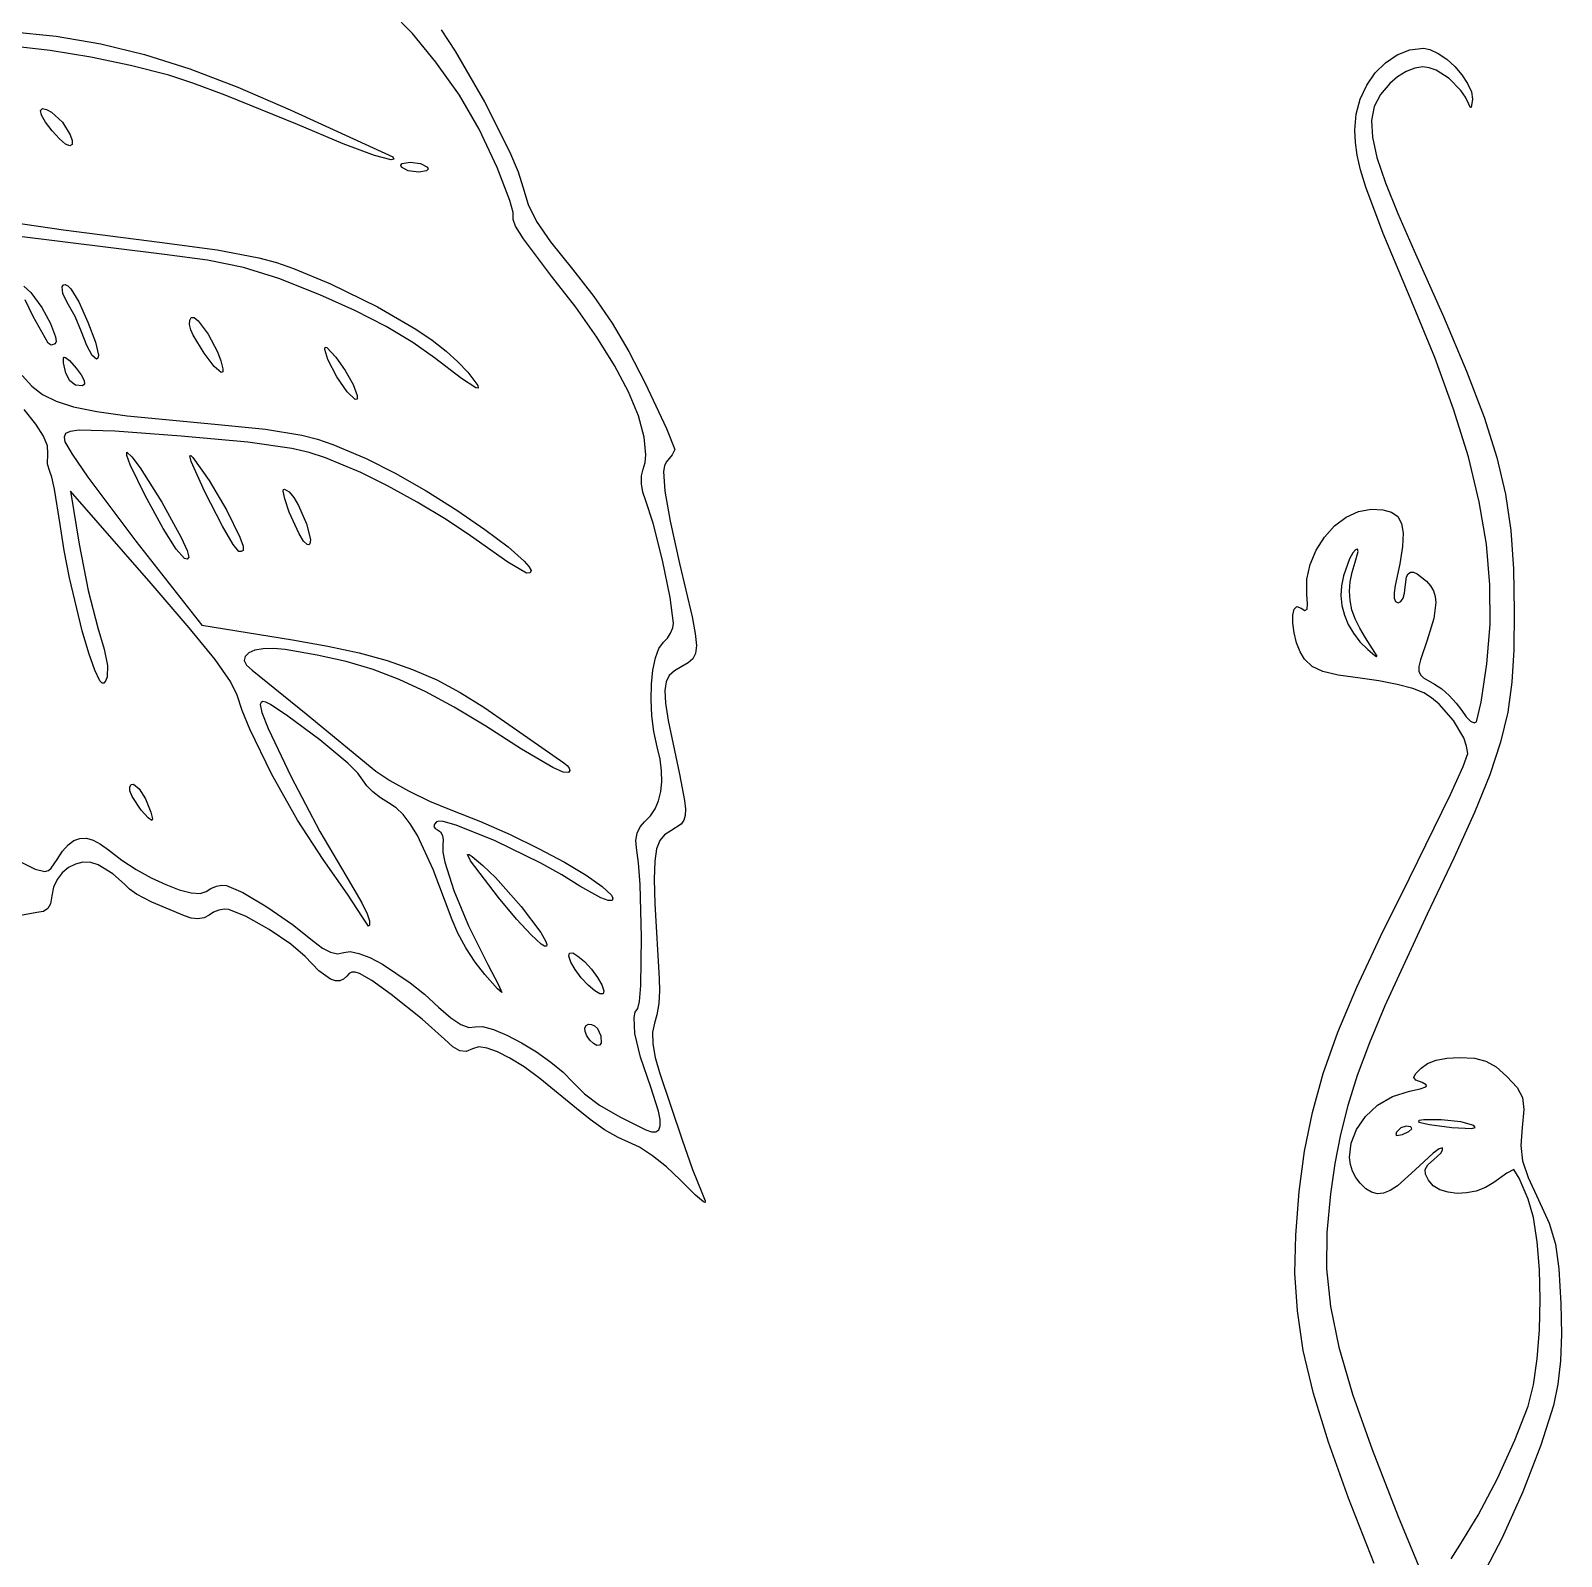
# Model space of a CAD drawing. Extents: x 9 to 1857, y 16 to 982.
# Drawn here: x 1615.3 to 1827.6, y 270.4 to 482.1 of the extents above; entities that cross this region are included whole.
import ezdxf

# ---------------------------------------------------------------- set-up
doc = ezdxf.new("R2010")
doc.units = 0

msp = doc.modelspace()

# ---------------------------------------------------------------- linework, layer by layer
at = {"layer": 'Layer 1'}
for p, q in [((1668.217162, 481.679663), (1665.203523, 484.748292)), ((1672.202656, 482.201385), (1674.146725, 479.215284)), ((1617.976847, 479.300452), (1612.272912, 479.94538)), ((1612.358664, 481.949578), (1618.812602, 481.295357)), ((1618.812602, 481.295357), (1624.973312, 480.243549)), ((1624.973312, 480.243549), (1631.070446, 478.746399)), ((1671.47532, 477.716827), (1668.217162, 481.679663)), ((1623.616008, 478.402642), (1617.976847, 479.300452)), ((1629.121118, 477.258211), (1623.616008, 478.402642)), ((1631.070446, 478.746399), (1637.333655, 476.756155)), ((1674.7549, 473.1099), (1671.47532, 477.716827)), ((1674.146725, 479.215284), (1678.21325, 472.182104)), ((1803.184995, 477.621117), (1804.799406, 478.700914)), ((1804.799406, 478.700914), (1806.561465, 479.389589)), ((1806.561465, 479.389589), (1808.4258, 479.63286)), ((1808.4258, 479.63286), (1809.338927, 479.436699)), ((1809.338927, 479.436699), (1810.466713, 478.895224)), ((1810.466713, 478.895224), (1811.665842, 478.092447)), ((1811.665842, 478.092447), (1812.793, 477.11238)), ((1634.4229, 475.87342), (1629.121118, 477.258211)), ((1637.773011, 474.771053), (1634.4229, 475.87342)), ((1637.333655, 476.756155), (1643.992589, 474.225063)), ((1800.580593, 474.505284), (1801.7636, 476.20448)), ((1801.7636, 476.20448), (1803.184995, 477.621117)), ((1804.859039, 475.675373), (1803.7702, 474.75643)), ((1806.059262, 476.396919), (1804.859039, 475.675373)), ((1807.26483, 476.869305), (1806.059262, 476.396919)), ((1808.3697, 477.04077), (1807.26483, 476.869305)), ((1809.253588, 476.927737), (1808.3697, 477.04077)), ((1810.181002, 476.605357), (1809.253588, 476.927737)), ((1812.027337, 475.446061), (1810.181002, 476.605357)), ((1812.79, 477.113), (1813.784142, 475.96224)), ((1812.793, 477.11238), (1812.79, 477.113)), ((1813.784142, 475.96224), (1814.572662, 474.737461)), ((1642.255837, 473.116145), (1637.773011, 474.771053)), ((1643.992589, 474.225063), (1651.2769, 471.10537)), ((1799.681344, 472.577811), (1800.580593, 474.505284)), ((1803.7702, 474.75643), (1802.469276, 473.210943)), ((1813.63058, 473.789893), (1812.027337, 475.446061)), ((1814.254126, 472.846421), (1813.63058, 473.789893)), ((1814.572662, 474.737461), (1815.085802, 473.566985)), ((1815.085802, 473.566985), (1815.2538, 472.57913)), ((1652.2763, 469.04493), (1642.255837, 473.116145)), ((1677.473717, 468.409564), (1674.7549, 473.1099)), ((1678.21325, 472.182104), (1681.678875, 465.285467)), ((1799.111223, 470.476342), (1799.681344, 472.577811)), ((1801.622561, 471.53896), (1801.248999, 469.610024)), ((1802.469276, 473.210943), (1801.622561, 471.53896)), ((1814.7126, 471.86386), (1814.254126, 472.846421)), ((1814.919295, 471.446414), (1814.7126, 471.86386)), ((1815.081262, 471.430301), (1814.919295, 471.446414)), ((1815.2538, 472.57913), (1815.081262, 471.430301)), ((1616.634873, 470.984993), (1616.9039, 471.2544)), ((1616.785388, 470.347686), (1616.634873, 470.984993)), ((1617.332033, 469.395899), (1616.785388, 470.347686)), ((1616.9039, 471.2544), (1617.454125, 471.150928)), ((1616.9039, 471.2544), (1616.9039, 471.2544)), ((1618.2514, 468.18305), (1617.332033, 469.395899)), ((1617.454125, 471.150928), (1618.15915, 470.758981)), ((1618.15915, 470.758981), (1619.6706, 469.35847)), ((1619.6706, 469.35847), (1620.765, 467.612661)), ((1651.2769, 471.10537), (1665.504, 464.57332)), ((1798.9156, 468.25516), (1799.111223, 470.476342)), ((1801.248999, 469.610024), (1801.367538, 467.293678)), ((1619.271703, 467.053877), (1618.2514, 468.18305)), ((1620.765, 467.612661), (1621.018744, 466.84696)), ((1658.615794, 466.382985), (1652.2763, 469.04493)), ((1679.989687, 463.109004), (1677.473717, 468.409564)), ((1798.992749, 466.570688), (1798.9156, 468.25516)), ((1801.367538, 467.293678), (1801.997121, 464.459462)), ((1620.104975, 466.339515), (1619.271703, 467.053877)), ((1620.703084, 466.072932), (1620.104975, 466.339515)), ((1621.0179, 466.2871), (1620.703084, 466.072932)), ((1621.018744, 466.84696), (1621.0179, 466.2871)), ((1662.95335, 464.743711), (1658.615794, 466.382985)), ((1681.678875, 465.285467), (1682.871819, 462.470045)), ((1799.243427, 464.780199), (1798.992749, 466.570688)), ((1665.259306, 464.137144), (1662.95335, 464.743711)), ((1665.641165, 464.224262), (1665.259306, 464.137144)), ((1665.504, 464.57332), (1665.641165, 464.224262)), ((1666.605428, 463.414835), (1666.80135, 463.63982)), ((1666.6958, 463.13711), (1666.605428, 463.414835)), ((1667.6385, 462.635406), (1666.6958, 463.13711)), ((1666.80135, 463.63982), (1667.9041, 463.8449)), ((1667.9041, 463.8449), (1669.345263, 463.635165)), ((1667.9041, 463.8449), (1667.9041, 463.8449)), ((1669.345263, 463.635165), (1670.2879, 463.13347)), ((1670.378284, 462.855736), (1670.182375, 462.630751)), ((1670.2879, 463.13347), (1670.378284, 462.855736)), ((1681.745664, 458.500542), (1679.989687, 463.109004)), ((1799.711437, 462.75215), (1799.243427, 464.780199)), ((1801.997121, 464.459462), (1803.156695, 460.976921)), ((1669.0795, 462.42567), (1667.6385, 462.635406)), ((1670.182375, 462.630751), (1669.0795, 462.42567)), ((1682.871819, 462.470045), (1683.5371, 460.38679)), ((1800.440587, 460.354997), (1799.711437, 462.75215)), ((1803.156695, 460.976921), (1804.865206, 456.715596)), ((1683.5371, 460.38679), (1684.243995, 457.943837)), ((1802.85753, 453.927202), (1800.440587, 460.354997)), ((1682.164546, 456.859698), (1681.745664, 458.500542)), ((1682.1845, 455.8765), (1682.164546, 456.859698)), ((1684.243995, 457.943837), (1685.410913, 455.579693)), ((1804.865206, 456.715596), (1807.1416, 451.54503)), ((1608.7631, 456.05889), (1619.816712, 454.436026)), ((1619.816712, 454.436026), (1633.1135, 452.72929)), ((1682.506939, 454.963998), (1682.1845, 455.8765)), ((1683.621012, 453.179008), (1682.506939, 454.963998)), ((1685.410913, 455.579693), (1687.356348, 452.764322)), ((1633.8371, 451.02586), (1612.5971, 453.63266)), ((1633.1135, 452.72929), (1641.14477, 451.671208)), ((1687.5233, 448.02243), (1683.621012, 453.179008)), ((1687.356348, 452.764322), (1690.3988, 448.96769)), ((1806.8447, 444.44446), (1802.85753, 453.927202)), ((1639.790728, 450.252681), (1633.8371, 451.02586)), ((1644.77545, 449.213701), (1639.790728, 450.252681)), ((1641.14477, 451.671208), (1646.925862, 450.562736)), ((1646.925862, 450.562736), (1649.370927, 449.892617)), ((1807.1416, 451.54503), (1811.216831, 442.407684)), ((1649.673472, 447.679206), (1644.77545, 449.213701)), ((1649.370927, 449.892617), (1651.731448, 449.093516)), ((1651.731448, 449.093516), (1656.8362, 446.95319)), ((1690.897122, 443.699491), (1687.5233, 448.02243)), ((1690.3988, 448.96769), (1693.381556, 445.174315)), ((1614.320397, 446.633798), (1615.2957, 445.74795)), ((1619.6469, 446.551165), (1619.798711, 446.80323)), ((1619.707491, 445.618001), (1619.6469, 446.551165)), ((1619.798711, 446.80323), (1620.057984, 446.862767)), ((1620.057984, 446.862767), (1620.414266, 446.692639)), ((1620.414266, 446.692639), (1620.8571, 446.25571)), ((1620.8571, 446.25571), (1621.924294, 444.432849)), ((1655.367, 445.41948), (1649.673472, 447.679206)), ((1656.8362, 446.95319), (1663.349817, 443.768388)), ((1615.6288, 442.39807), (1614.511266, 444.714327)), ((1615.2957, 445.74795), (1616.791995, 443.646407)), ((1620.3234, 444.36037), (1619.707491, 445.618001)), ((1621.4153, 442.436254), (1620.3234, 444.36037)), ((1621.924294, 444.432849), (1623.191625, 441.630715)), ((1660.228489, 443.233682), (1655.367, 445.41948)), ((1663.349817, 443.768388), (1668.698487, 440.659845)), ((1693.381556, 445.174315), (1695.93175, 441.473605)), ((1810.020839, 436.710982), (1806.8447, 444.44446)), ((1615.6288, 442.39803), (1615.6288, 442.39807)), ((1617.6808, 438.70069), (1615.6288, 442.39803)), ((1616.791995, 443.646407), (1618.002288, 441.437795)), ((1622.2957, 440.31107), (1621.4153, 442.436254)), ((1623.191625, 441.630715), (1624.245319, 438.845433)), ((1637.306238, 441.301151), (1637.323245, 441.893569)), ((1637.323245, 441.893569), (1637.5302, 442.27737)), ((1637.5302, 442.27737), (1637.934873, 442.275436)), ((1637.934873, 442.275436), (1638.499867, 441.828595)), ((1638.499867, 441.828595), (1639.873812, 439.9828)), ((1664.549687, 441.02076), (1660.228489, 443.233682)), ((1693.813016, 439.543088), (1690.897122, 443.699491)), ((1811.216831, 442.407684), (1814.419302, 434.828471)), ((1618.002288, 441.437795), (1618.700611, 439.601071)), ((1618.700611, 439.601071), (1618.78717, 438.97184)), ((1623.051431, 438.37256), (1622.2957, 440.31107)), ((1622.2957, 440.31107), (1622.2957, 440.31107)), ((1637.470111, 440.58095), (1637.306238, 441.301151)), ((1637.8058, 439.8138), (1637.470111, 440.58095)), ((1639.323156, 437.330104), (1637.8058, 439.8138)), ((1637.8058, 439.8138), (1637.8058, 439.8138)), ((1639.873812, 439.9828), (1641.178027, 437.505213)), ((1668.254367, 438.822598), (1664.549687, 441.02076)), ((1668.698487, 440.659845), (1670.935578, 439.134417)), ((1696.24462, 435.608893), (1693.813016, 439.543088)), ((1695.93175, 441.473605), (1698.240669, 437.566037)), ((1618.116938, 438.428181), (1617.6808, 438.70069)), ((1618.661, 438.61519), (1618.116938, 438.428181)), ((1618.78717, 438.97184), (1618.661, 438.61519)), ((1623.814925, 437.029316), (1623.051431, 438.37256)), ((1624.245319, 438.845433), (1624.6716, 437.07313)), ((1641.178027, 437.505213), (1641.655856, 436.26863)), ((1656.075375, 437.863086), (1656.115009, 438.158107)), ((1656.4963, 436.4508), (1656.075375, 437.863086)), ((1656.115009, 438.158107), (1656.3287, 438.10661)), ((1656.3287, 438.10661), (1657.575594, 436.783235)), ((1671.2663, 436.68108), (1668.254367, 438.822598)), ((1670.935578, 439.134417), (1672.880964, 437.628349)), ((1672.880964, 437.628349), (1674.53449, 436.141741)), ((1698.240669, 437.566037), (1700.4996, 433.15209)), ((1619.8032, 435.97207), (1619.808694, 436.632657)), ((1620.132791, 434.553351), (1619.8032, 435.97207)), ((1619.8032, 435.97207), (1619.8032, 435.97207)), ((1619.808694, 436.632657), (1619.906194, 436.759325)), ((1619.906194, 436.759325), (1620.074325, 436.747265)), ((1620.074325, 436.747265), (1620.644869, 436.29803)), ((1620.644869, 436.29803), (1621.5651, 435.26709)), ((1621.5651, 435.26709), (1622.279459, 434.307795)), ((1624.412781, 436.517465), (1623.814925, 437.029316)), ((1624.595408, 436.6471), (1624.412781, 436.517465)), ((1624.6716, 437.07313), (1624.595408, 436.6471)), ((1640.715975, 435.503541), (1639.323156, 437.330104)), ((1641.686881, 434.668923), (1640.715975, 435.503541)), ((1641.655856, 436.26863), (1641.9385, 435.16106)), ((1656.4961, 436.45076), (1656.4963, 436.4508)), ((1657.722322, 434.028942), (1656.4961, 436.45076)), ((1657.575594, 436.783235), (1658.902325, 434.9087)), ((1675.001091, 433.807733), (1671.2663, 436.68108)), ((1674.53449, 436.141741), (1675.896, 434.67469)), ((1698.165575, 431.952578), (1696.24462, 435.608893)), ((1812.623163, 429.57389), (1810.020839, 436.710982)), ((1614.0976, 434.21607), (1615.426641, 432.772072)), ((1620.71425, 433.511029), (1620.132791, 434.553351)), ((1621.501359, 432.900914), (1620.71425, 433.511029)), ((1622.279459, 434.307795), (1622.6773, 433.537866)), ((1622.6773, 433.537866), (1622.739741, 433.010482)), ((1641.921188, 434.728222), (1641.686881, 434.668923)), ((1641.9385, 435.16106), (1641.921188, 434.728222)), ((1659.139325, 431.980452), (1657.722322, 434.028942)), ((1658.902325, 434.9087), (1660.000869, 432.96761)), ((1676.98645, 432.529059), (1675.001091, 433.807733)), ((1675.896, 434.67469), (1677.269159, 432.824798)), ((1700.4996, 433.15209), (1703.433075, 426.883026)), ((1814.419302, 434.828471), (1816.851094, 428.438912)), ((1615.426641, 432.772072), (1616.918419, 431.604284)), ((1616.918419, 431.604284), (1618.778662, 430.660991)), ((1622.4479, 432.77882), (1621.501359, 432.900914)), ((1622.739741, 433.010482), (1622.4479, 432.77882)), ((1660.251491, 430.915569), (1659.139325, 431.980452)), ((1660.000869, 432.96761), (1660.5632, 431.44457)), ((1660.5632, 431.44457), (1660.538379, 430.942691)), ((1677.337712, 432.481393), (1676.98645, 432.529059)), ((1677.269159, 432.824798), (1677.337712, 432.481393)), ((1699.549521, 428.629812), (1698.165575, 431.952578)), ((1615.963509, 427.479202), (1614.3733, 429.52854)), ((1618.778662, 430.660991), (1621.2131, 429.890478)), ((1621.2131, 429.890478), (1624.427463, 429.241028)), ((1624.427463, 429.241028), (1628.627481, 428.660927)), ((1660.538379, 430.942691), (1660.251491, 430.915569)), ((1814.670242, 422.943391), (1812.623163, 429.57389)), ((1617.024125, 425.803364), (1615.963509, 427.479202)), ((1628.627481, 428.660927), (1640.8074, 427.50191)), ((1640.8074, 427.50191), (1647.821619, 426.809807)), ((1647.821619, 426.809807), (1652.8921, 425.957091)), ((1700.370097, 425.696268), (1699.549521, 428.629812)), ((1703.433075, 426.883026), (1704.6246, 423.97052)), ((1816.851094, 428.438912), (1818.614288, 422.87053)), ((1617.576203, 424.461626), (1617.024125, 425.803364)), ((1620.087217, 426.164875), (1619.89886, 425.691725)), ((1619.89886, 425.691725), (1620.0238, 425.04787)), ((1620.0238, 425.04787), (1621.005702, 423.310761)), ((1620.737488, 426.474419), (1620.087217, 426.164875)), ((1621.998288, 426.627453), (1620.737488, 426.474419)), ((1626.945939, 426.492381), (1621.998288, 426.627453)), ((1636.1191, 425.81644), (1626.945939, 426.492381)), ((1645.372331, 424.993114), (1636.1191, 425.81644)), ((1651.497575, 424.104221), (1645.372331, 424.993114)), ((1652.8921, 425.957091), (1655.055896, 425.389129)), ((1655.055896, 425.389129), (1657.162706, 424.683365)), ((1657.162706, 424.683365), (1661.7773, 422.72823)), ((1700.600943, 423.207617), (1700.370097, 425.696268)), ((1617.6408, 423.41459), (1617.576203, 424.461626)), ((1617.581775, 421.955571), (1617.6408, 423.41459)), ((1621.005702, 423.310761), (1623.186863, 420.132846)), ((1628.602055, 423.129764), (1628.6174, 423.58296)), ((1629.071163, 421.847784), (1628.602055, 423.129764)), ((1628.6174, 423.58296), (1629.2997, 422.973132)), ((1629.2997, 422.973132), (1630.448273, 421.417163)), ((1637.333597, 423.099269), (1637.462257, 423.118941)), ((1637.510875, 422.287196), (1637.333597, 423.099269)), ((1637.462257, 423.118941), (1637.7449, 422.85512)), ((1637.7449, 422.85512), (1640.01998, 419.681316)), ((1653.908592, 423.52983), (1651.497575, 424.104221)), ((1656.163281, 422.812618), (1653.908592, 423.52983)), ((1661.0379, 420.78116), (1656.163281, 422.812618)), ((1661.7773, 422.72823), (1665.814753, 420.686133)), ((1700.48698, 422.147523), (1700.600943, 423.207617)), ((1704.244475, 423.237356), (1703.3995, 422.20792)), ((1704.6246, 423.97052), (1704.244475, 423.237356)), ((1816.18065, 416.729697), (1814.670242, 422.943391)), ((1818.614288, 422.87053), (1819.810964, 417.754848)), ((1617.9072, 420.92619), (1617.581775, 421.955571)), ((1618.207392, 420.122687), (1617.9072, 420.92619)), ((1631.1327, 417.58477), (1629.071163, 421.847784)), ((1630.448273, 421.417163), (1633.435187, 416.668235)), ((1639.4124, 418.11637), (1637.510875, 422.287196)), ((1664.763886, 418.940416), (1661.0379, 420.78116)), ((1665.814753, 420.686133), (1670.114122, 418.214713)), ((1700.000816, 420.292971), (1700.2157, 421.21953)), ((1700.2157, 421.21953), (1700.48698, 422.147523)), ((1703.157618, 421.722411), (1703.047767, 420.904113)), ((1703.047767, 420.904113), (1703.232088, 418.209865)), ((1703.3995, 422.20792), (1703.157618, 421.722411)), ((1618.581638, 418.469705), (1618.207392, 420.122687)), ((1619.3616, 413.57956), (1618.581638, 418.469705)), ((1623.186863, 420.132846), (1629.8564, 411.26377)), ((1640.01998, 419.681316), (1642.460238, 415.518239)), ((1650.2832, 418.192565), (1650.331596, 418.429701)), ((1650.331596, 418.429701), (1650.484709, 418.484568)), ((1650.484709, 418.484568), (1651.1047, 418.07845)), ((1668.878513, 416.667051), (1664.763886, 418.940416)), ((1699.9934, 419.184728), (1700.000816, 420.292971)), ((1700.182259, 418.033918), (1699.9934, 419.184728)), ((1631.9882, 405.36915), (1620.77, 418.19185)), ((1620.77, 418.19185), (1621.9726, 410.83223)), ((1633.633345, 413.026009), (1631.1327, 417.58479)), ((1631.1327, 417.58479), (1631.1327, 417.58477)), ((1633.435187, 416.668235), (1636.160033, 411.739044)), ((1639.4124, 418.11634), (1639.4124, 418.11637)), ((1641.871716, 413.338854), (1639.4124, 418.11634)), ((1650.500941, 417.140535), (1650.2832, 418.192565)), ((1651.1387, 415.26657), (1650.500941, 417.140535)), ((1651.1047, 418.07845), (1651.773179, 417.297859)), ((1651.773179, 417.297859), (1652.433173, 416.210458)), ((1652.433173, 416.210458), (1653.542188, 413.653782)), ((1672.881858, 414.24992), (1668.878513, 416.667051)), ((1670.114122, 418.214713), (1674.364774, 415.53623)), ((1700.5562, 416.97966), (1700.182259, 418.033918)), ((1701.622136, 413.735831), (1700.5562, 416.97966)), ((1703.232088, 418.209865), (1703.968314, 414.006594)), ((1817.172958, 410.843018), (1816.18065, 416.729697)), ((1819.810964, 417.754848), (1820.543205, 412.723389)), ((1642.460238, 415.518239), (1644.289152, 411.799527)), ((1652.492813, 412.247235), (1651.1385, 415.26657)), ((1651.1385, 415.26657), (1651.1387, 415.26657)), ((1676.274, 411.97788), (1672.881858, 414.24992)), ((1674.364774, 415.53623), (1678.256075, 412.872943)), ((1796.107341, 413.377675), (1797.701967, 414.594115)), ((1797.701967, 414.594115), (1799.420257, 415.387256)), ((1799.420257, 415.387256), (1801.1975, 415.67208)), ((1801.1975, 415.67208), (1802.79709, 415.58371)), ((1802.79709, 415.58371), (1804.017852, 415.271237)), ((1804.017852, 415.271237), (1804.879947, 414.670369)), ((1804.879947, 414.670369), (1805.403538, 413.716815)), ((1619.915206, 409.975145), (1619.3616, 413.57956)), ((1635.442763, 410.131929), (1633.633345, 413.026009)), ((1643.329725, 410.767325), (1641.871716, 413.338854)), ((1653.124617, 411.247094), (1652.492813, 412.247235)), ((1653.542188, 413.653782), (1654.060708, 411.485528)), ((1681.46785, 408.358629), (1676.274, 411.97788)), ((1678.256075, 412.872943), (1681.477392, 410.44711)), ((1702.888312, 408.632016), (1701.622136, 413.735831)), ((1703.968314, 414.006594), (1705.2723, 408.17572)), ((1794.701088, 411.822956), (1796.107341, 413.377675)), ((1805.403538, 413.716815), (1805.608786, 412.346281)), ((1805.608786, 412.346281), (1805.515855, 410.494476)), ((1820.543205, 412.723389), (1820.91309, 407.407676)), ((1620.650444, 406.160773), (1619.915206, 409.975145)), ((1621.9726, 410.83223), (1623.23425, 404.39448)), ((1629.8564, 411.26377), (1639.0231, 399.57887)), ((1636.615148, 408.826197), (1635.442763, 410.131929)), ((1636.160033, 411.739044), (1636.981021, 409.957747)), ((1636.981021, 409.957747), (1637.2047, 409.03246)), ((1644.158522, 409.830923), (1643.329725, 410.767325)), ((1644.453245, 409.797511), (1644.158522, 409.830923)), ((1644.289152, 411.799527), (1644.731692, 410.55482)), ((1644.7302, 409.95882), (1644.453245, 409.797511)), ((1644.731692, 410.55482), (1644.7302, 409.95882)), ((1653.6177, 410.7828), (1653.124617, 411.247094)), ((1653.838886, 410.762185), (1653.6177, 410.7828)), ((1653.982585, 410.883654), (1653.838886, 410.762185)), ((1654.060708, 411.485528), (1653.982585, 410.883654)), ((1681.477392, 410.44711), (1683.718091, 408.480991)), ((1792.712539, 408.03876), (1793.547917, 410.014978)), ((1793.547917, 410.014978), (1794.701088, 411.822956)), ((1799.0134, 410.07055), (1798.624097, 409.625521)), ((1798.9834, 408.31705), (1799.38945, 409.8385)), ((1799.299384, 410.127676), (1799.0134, 410.07055)), ((1799.38945, 409.8385), (1799.299384, 410.127676)), ((1805.515855, 410.494476), (1805.144905, 408.097106)), ((1817.665737, 405.193562), (1817.172958, 410.843018)), ((1636.979391, 408.745101), (1636.615148, 408.826197)), ((1637.2047, 409.03246), (1636.979391, 408.745101)), ((1684.0151, 406.81693), (1681.46785, 408.358629)), ((1683.718091, 408.480991), (1684.373635, 407.73978)), ((1684.373635, 407.73978), (1684.667538, 407.196845)), ((1703.956358, 403.427748), (1702.888312, 408.632016)), ((1705.2723, 408.17572), (1706.991984, 400.756645)), ((1792.259663, 405.97932), (1792.712539, 408.03876)), ((1798.176875, 408.793632), (1797.3297, 406.44507)), ((1798.624097, 409.625521), (1798.176875, 408.793632)), ((1798.54007, 406.941677), (1798.9834, 408.31705)), ((1805.144905, 408.097106), (1804.5161, 405.08988)), ((1622.417375, 398.808585), (1620.650444, 406.160773)), ((1684.560969, 406.879967), (1684.0151, 406.81693)), ((1684.667538, 407.196845), (1684.560969, 406.879967)), ((1792.254, 403.92168), (1792.259663, 405.97932)), ((1797.3294, 406.4451), (1797.060536, 405.074832)), ((1797.3297, 406.44507), (1797.3294, 406.4451)), ((1798.178264, 404.304093), (1798.271195, 405.60767)), ((1798.271195, 405.60767), (1798.54007, 406.941677)), ((1805.9076, 404.87568), (1806.095659, 406.321744)), ((1806.095659, 406.321744), (1806.329633, 406.73424)), ((1806.329633, 406.73424), (1806.655925, 406.939402)), ((1806.655925, 406.939402), (1807.073801, 406.937)), ((1807.073801, 406.937), (1807.582528, 406.7268)), ((1807.582528, 406.7268), (1808.8696, 405.68208)), ((1808.8696, 405.68208), (1809.427414, 405.037374)), ((1820.91309, 407.407676), (1821.0227, 401.43923)), ((1623.23425, 404.39448), (1624.5784, 399.25123)), ((1637.26963, 399.234712), (1631.9882, 405.36915)), ((1704.4279, 399.88256), (1703.956358, 403.427748)), ((1792.369605, 402.557721), (1792.254, 403.92168)), ((1797.060536, 405.074832), (1796.99962, 403.700883)), ((1796.99962, 403.700883), (1797.141629, 402.338386)), ((1798.262763, 403.020009), (1798.178264, 404.304093)), ((1804.5161, 405.08988), (1804.355691, 404.087524)), ((1804.355691, 404.087524), (1804.3768, 403.34069)), ((1805.626163, 403.3484), (1805.832577, 404.036292)), ((1805.832577, 404.036292), (1805.9076, 404.87568)), ((1809.427414, 405.037374), (1809.827847, 404.3514)), ((1809.827847, 404.3514), (1810.071188, 403.591391)), ((1810.071188, 403.591391), (1810.157725, 402.724579)), ((1817.677561, 399.691539), (1817.665737, 405.193562)), ((1790.328682, 401.005306), (1790.513984, 401.832963)), ((1790.513984, 401.832963), (1790.892407, 402.204052)), ((1790.892407, 402.204052), (1791.4735, 401.98015)), ((1791.4735, 401.98015), (1792.006739, 401.655107)), ((1792.006739, 401.655107), (1792.296313, 401.824914)), ((1792.296313, 401.824914), (1792.369605, 402.557721)), ((1797.141629, 402.338386), (1797.481538, 401.002473)), ((1798.526178, 401.744479), (1798.262763, 403.020009)), ((1798.969998, 400.466568), (1798.526178, 401.744479)), ((1804.3768, 403.34069), (1804.574909, 402.874446)), ((1804.574909, 402.874446), (1804.9455, 402.71386)), ((1804.9455, 402.71386), (1805.319942, 402.883693)), ((1805.319942, 402.883693), (1805.626163, 403.3484)), ((1810.157725, 402.724579), (1809.861541, 400.53947)), ((1821.0227, 401.43923), (1820.96584, 396.198481)), ((1624.5784, 399.25123), (1625.473305, 396.249006)), ((1640.857963, 394.81546), (1637.26963, 399.234712)), ((1639.0231, 399.57887), (1651.5939, 397.5634)), ((1704.02875, 398.495783), (1704.326237, 399.21768)), ((1704.326237, 399.21768), (1704.4279, 399.88256)), ((1706.991984, 400.756645), (1707.432086, 398.42666)), ((1790.32695, 399.859505), (1790.328682, 401.005306)), ((1790.499236, 398.533986), (1790.32695, 399.859505)), ((1797.481538, 401.002473), (1798.014323, 399.708275)), ((1798.014323, 399.708275), (1798.734961, 398.470926)), ((1799.59571, 399.175337), (1798.969998, 400.466568)), ((1800.4048, 397.85985), (1799.59571, 399.175337)), ((1809.861541, 400.53947), (1808.9416, 397.53393)), ((1817.227, 394.24716), (1817.677561, 399.691539)), ((1623.32485, 395.723986), (1622.417375, 398.808585)), ((1651.5939, 397.5634), (1656.487136, 396.703249)), ((1702.397952, 396.383111), (1703.0299, 397.2292)), ((1703.0299, 397.2292), (1703.581337, 397.803934)), ((1703.581337, 397.803934), (1704.02875, 398.495783)), ((1707.432086, 398.42666), (1707.59715, 396.792745)), ((1790.835991, 397.167172), (1790.499236, 398.533986)), ((1791.327662, 395.897489), (1790.835991, 397.167172)), ((1798.734961, 398.470926), (1799.638428, 397.305557)), ((1799.638428, 397.305557), (1800.7197, 396.2273)), ((1802.007988, 395.306774), (1800.4048, 397.85985)), ((1808.9416, 397.53393), (1808.015806, 394.772786)), ((1624.165519, 393.33586), (1623.32485, 395.723986)), ((1625.473305, 396.249006), (1625.904738, 393.998104)), ((1644.99865, 395.272103), (1644.877941, 394.690306)), ((1645.506525, 395.757364), (1644.99865, 395.272103)), ((1646.360047, 396.120222), (1645.506525, 395.757364)), ((1647.517697, 396.334812), (1646.360047, 396.120222)), ((1648.937954, 396.375267), (1647.517697, 396.334812)), ((1650.5793, 396.21572), (1648.937954, 396.375267)), ((1655.02228, 395.447247), (1650.5793, 396.21572)), ((1659.021269, 394.550699), (1655.02228, 395.447247)), ((1656.487136, 396.703249), (1660.811602, 395.764428)), ((1660.811602, 395.764428), (1664.688019, 394.699709)), ((1701.555101, 393.37897), (1701.904445, 395.06749)), ((1701.904445, 395.06749), (1702.397952, 396.383111)), ((1707.116541, 394.942233), (1706.478053, 394.390188)), ((1707.490771, 395.687177), (1707.116541, 394.942233)), ((1707.59715, 396.792745), (1707.490771, 395.687177)), ((1791.9647, 394.86336), (1791.327662, 395.897489)), ((1800.7197, 396.2273), (1801.714455, 395.388913)), ((1801.714455, 395.388913), (1801.950227, 395.246303)), ((1801.950227, 395.246303), (1802.007988, 395.306774)), ((1820.96584, 396.198481), (1820.702164, 391.678861)), ((1624.877272, 391.870815), (1624.165519, 393.33586)), ((1625.904738, 393.998104), (1625.877902, 392.449822)), ((1642.991614, 391.801678), (1640.857963, 394.81546)), ((1644.877941, 394.690306), (1645.185918, 394.037839)), ((1645.185918, 394.037839), (1645.9641, 393.34057)), ((1645.9641, 393.34057), (1653.4897, 387.30467)), ((1662.74858, 393.453506), (1659.021269, 394.550699)), ((1666.376525, 392.083098), (1662.74858, 393.453506)), ((1664.688019, 394.699709), (1668.237112, 393.461865)), ((1668.237112, 393.461865), (1671.579604, 392.003669)), ((1701.355637, 391.414183), (1701.555101, 393.37897)), ((1704.570996, 393.254176), (1703.84595, 392.598321)), ((1705.5789, 393.86332), (1704.570996, 393.254176)), ((1706.478053, 394.390188), (1705.5789, 393.86332)), ((1793.024217, 393.865974), (1791.9647, 394.86336)), ((1794.479388, 393.159229), (1793.024217, 393.865974)), ((1796.603989, 392.650129), (1794.479388, 393.159229)), ((1807.81698, 393.885506), (1807.810575, 393.228212)), ((1807.810575, 393.228212), (1808.008873, 392.72675)), ((1808.015806, 394.772786), (1807.81698, 393.885506)), ((1816.437938, 388.915176), (1817.227, 394.24716)), ((1625.165396, 391.555264), (1624.877272, 391.870815)), ((1625.398, 391.55546), (1625.165396, 391.555264)), ((1625.694259, 391.923945), (1625.398, 391.55546)), ((1625.877902, 392.449822), (1625.694259, 391.923945)), ((1643.909, 389.88365), (1642.991614, 391.801678)), ((1670.077417, 390.366905), (1666.376525, 392.083098)), ((1671.579604, 392.003669), (1674.836217, 390.277894)), ((1701.311776, 389.26976), (1701.355637, 391.414183)), ((1703.400148, 391.73928), (1703.229975, 390.520581)), ((1703.84595, 392.598321), (1703.400148, 391.73928)), ((1799.6718, 392.24568), (1796.603989, 392.650129)), ((1802.255738, 391.885416), (1799.6718, 392.24568)), ((1804.7784, 391.380792), (1802.255738, 391.885416)), ((1806.950663, 390.798727), (1804.7784, 391.380792)), ((1808.4834, 390.20614), (1806.950663, 390.798727)), ((1808.008873, 392.72675), (1808.424156, 392.306961)), ((1808.424156, 392.306961), (1809.9548, 391.41578)), ((1809.9548, 391.41578), (1810.967023, 390.747757)), ((1810.967023, 390.747757), (1812.020563, 389.833187)), ((1820.702164, 391.678861), (1820.128028, 387.519739)), ((1644.602645, 387.778623), (1643.909, 389.88365)), ((1647.231324, 388.886428), (1647.0909, 388.59264)), ((1647.0909, 388.59264), (1647.329114, 387.497684)), ((1647.4645, 389.017681), (1647.231324, 388.886428)), ((1647.87177, 388.938279), (1647.4645, 389.017681)), ((1648.534475, 388.600108), (1647.87177, 388.938279)), ((1650.951562, 386.954983), (1648.534475, 388.600108)), ((1674.023569, 388.232357), (1670.077417, 390.366905)), ((1674.836217, 390.277894), (1678.127675, 388.237314)), ((1701.429236, 387.042333), (1701.311776, 389.26976)), ((1703.229975, 390.520581), (1703.331818, 388.785749)), ((1703.331818, 388.785749), (1703.702063, 386.378311)), ((1809.566801, 389.523135), (1808.4834, 390.20614)), ((1810.641884, 388.619487), (1809.566801, 389.523135)), ((1812.599875, 386.381269), (1810.641884, 388.619487)), ((1812.020563, 389.833187), (1812.990795, 388.79248)), ((1812.990795, 388.79248), (1813.7531, 387.74604)), ((1815.7922, 386.18207), (1816.437938, 388.915176)), ((1645.682058, 385.159899), (1644.602645, 387.778623)), ((1647.329114, 387.497684), (1648.228011, 385.26112)), ((1655.3665, 383.69737), (1650.951562, 386.954983)), ((1653.4897, 387.30467), (1663.1491, 379.36314)), ((1678.387292, 385.606886), (1674.023569, 388.232357)), ((1678.127675, 388.237314), (1681.5747, 385.8347)), ((1701.713737, 384.828536), (1701.429236, 387.042333)), ((1813.7531, 387.74604), (1814.376584, 386.865763)), ((1814.376584, 386.865763), (1814.96885, 386.277475)), ((1820.128028, 387.519739), (1819.139788, 383.36048)), ((1648.682013, 378.985156), (1645.682058, 385.159899)), ((1648.228011, 385.26112), (1651.399788, 378.576759)), ((1683.3409, 382.41792), (1678.387292, 385.606886)), ((1681.5747, 385.8347), (1689.2097, 380.49356)), ((1702.171, 382.725), (1701.713737, 384.828536)), ((1703.702063, 386.378311), (1705.2333, 378.91972)), ((1814.022928, 383.953501), (1812.599875, 386.381269)), ((1814.96885, 386.277475), (1815.463016, 386.032477)), ((1815.463016, 386.032477), (1815.7922, 386.18207)), ((1659.264138, 380.463954), (1655.3665, 383.69737)), ((1687.6653, 379.873738), (1683.3409, 382.41792)), ((1702.560762, 381.00576), (1702.171, 382.725)), ((1814.429339, 382.812916), (1814.022928, 383.953501)), ((1814.5766, 381.7982), (1814.429339, 382.812916)), ((1819.139788, 383.36048), (1817.633799, 378.840453)), ((1660.63382, 379.085274), (1659.264138, 380.463954)), ((1689.2097, 380.49356), (1689.681927, 380.151325)), ((1689.681927, 380.151325), (1689.963962, 379.784396)), ((1702.773598, 379.391271), (1702.560762, 381.00576)), ((1813.941617, 379.974545), (1814.5766, 381.7982)), ((1652.276511, 372.56701), (1648.682013, 378.985156)), ((1651.399788, 378.576759), (1655.390095, 370.966738)), ((1661.3554, 378.10974), (1660.63382, 379.085274)), ((1661.884944, 377.325508), (1661.3554, 378.10974)), ((1663.1491, 379.36314), (1665.057055, 378.053477)), ((1665.057055, 378.053477), (1667.653763, 376.602871)), ((1689.14005, 379.231673), (1687.6653, 379.873738)), ((1689.8708, 379.15249), (1689.14005, 379.231673)), ((1690.034142, 379.436781), (1689.8708, 379.15249)), ((1689.963962, 379.784396), (1690.034142, 379.436781)), ((1702.810782, 377.889057), (1702.773598, 379.391271)), ((1705.2333, 378.91972), (1705.953134, 375.289108)), ((1812.208813, 376.105895), (1813.941617, 379.974545)), ((1817.633799, 378.840453), (1815.506417, 373.599024)), ((1629.0042, 377.19397), (1629.217355, 377.505063)), ((1629.021613, 376.620073), (1629.0042, 377.19397)), ((1629.0042, 377.19397), (1629.0042, 377.19397)), ((1629.325075, 375.816136), (1629.021613, 376.620073)), ((1629.217355, 377.505063), (1629.527592, 377.536514)), ((1630.583, 373.94463), (1629.325075, 375.816136)), ((1629.527592, 377.536514), (1630.333238, 376.888575)), ((1630.333238, 376.888575), (1631.208989, 375.506318)), ((1662.731625, 376.467696), (1661.884944, 377.325508)), ((1663.778819, 375.640096), (1662.731625, 376.467696)), ((1667.653763, 376.602871), (1670.597964, 375.187802)), ((1702.363288, 375.251558), (1702.673587, 376.506645)), ((1702.673587, 376.506645), (1702.810782, 377.889057)), ((1806.5087, 364.5035), (1812.208813, 376.105895)), ((1631.547206, 372.879307), (1630.583, 373.94463)), ((1631.208989, 375.506318), (1631.9427, 373.64591)), ((1664.9099, 374.9465), (1663.778819, 375.640096)), ((1665.949433, 374.271946), (1664.9099, 374.9465)), ((1666.941989, 373.329694), (1665.949433, 374.271946)), ((1670.597964, 375.187802), (1673.5484, 373.98475)), ((1673.5484, 373.98475), (1677.639073, 372.374164)), ((1701.228471, 373.153461), (1701.881158, 374.131322)), ((1701.881158, 374.131322), (1702.363288, 375.251558)), ((1705.953134, 375.289108), (1706.090061, 374.092553)), ((1706.090061, 374.092553), (1706.062375, 373.201374)), ((1632.050275, 372.484285), (1631.547206, 372.879307)), ((1631.9427, 373.64591), (1632.159631, 372.744756)), ((1632.159631, 372.744756), (1632.050275, 372.484285)), ((1655.8332, 367.11305), (1652.276511, 372.56701)), ((1667.919716, 372.060545), (1666.941989, 373.329694)), ((1668.914763, 370.4053), (1667.919716, 372.060545)), ((1671.267839, 372.004855), (1671.203963, 371.685231)), ((1671.203963, 371.685231), (1671.34988, 371.405411)), ((1671.5466, 372.32737), (1671.267839, 372.004855)), ((1671.877615, 372.40913), (1671.5466, 372.32737)), ((1672.460106, 372.347682), (1671.877615, 372.40913)), ((1674.268341, 371.844918), (1672.460106, 372.347682)), ((1679.6796, 369.668226), (1674.268341, 371.844918)), ((1677.639073, 372.374164), (1681.761588, 370.548153)), ((1699.398438, 370.733485), (1699.802105, 371.625133)), ((1699.802105, 371.625133), (1700.4065, 372.3255)), ((1700.4065, 372.3255), (1701.228471, 373.153461)), ((1705.465303, 372.013765), (1704.0662, 371.08353)), ((1705.858111, 372.535226), (1705.465303, 372.013765)), ((1706.062375, 373.201374), (1705.858111, 372.535226)), ((1815.506417, 373.599024), (1812.653999, 367.27556)), ((1620.449941, 369.127925), (1621.253661, 369.71421)), ((1621.253661, 369.71421), (1622.09825, 370.017209)), ((1622.09825, 370.017209), (1622.992057, 370.038479)), ((1622.992057, 370.038479), (1623.943434, 369.779578)), ((1623.943434, 369.779578), (1624.960732, 369.242063)), ((1655.390095, 370.966738), (1658.9828, 364.85824)), ((1671.085405, 365.699731), (1668.914763, 370.4053)), ((1671.34988, 371.405411), (1671.7005, 371.20231)), ((1671.7005, 371.20231), (1672.09708, 370.923623)), ((1672.09708, 370.923623), (1672.367763, 370.437911)), ((1672.367763, 370.437911), (1672.488464, 369.813541)), ((1672.488464, 369.813541), (1672.4351, 369.11888)), ((1686.001584, 366.593426), (1679.6796, 369.668226)), ((1681.761588, 370.548153), (1685.714677, 368.619969)), ((1699.221552, 369.735255), (1699.398438, 370.733485)), ((1699.2975, 368.71514), (1699.221552, 369.735255)), ((1702.523619, 369.717225), (1702.073952, 368.561261)), ((1703.182808, 370.495739), (1702.523619, 369.717225)), ((1704.0662, 371.08353), (1703.182808, 370.495739)), ((1618.9317, 367.09927), (1619.678737, 368.256797)), ((1619.678737, 368.256797), (1620.449941, 369.127925)), ((1624.960732, 369.242063), (1626.0523, 368.42749)), ((1626.0523, 368.42749), (1627.894599, 367.014893)), ((1672.4351, 369.11888), (1672.425629, 368.132838)), ((1672.425629, 368.132838), (1672.691939, 366.7025)), ((1676.262, 366.932141), (1675.873513, 367.777512)), ((1675.873513, 367.777512), (1676.06677, 367.7767)), ((1676.06677, 367.7767), (1676.5177, 367.49459)), ((1676.5177, 367.49459), (1676.5177, 367.49457)), ((1676.5177, 367.49457), (1677.996652, 366.257455)), ((1685.714677, 368.619969), (1689.297075, 366.702866)), ((1699.57972, 366.632696), (1699.2975, 368.71514)), ((1702.073952, 368.561261), (1701.819125, 366.841123)), ((1613.6653, 366.84422), (1615.900134, 365.765619)), ((1615.900134, 365.765619), (1617.24605, 365.43519)), ((1617.24605, 365.43519), (1617.715396, 365.556823)), ((1617.715396, 365.556823), (1618.118191, 365.873038)), ((1618.118191, 365.873038), (1618.9317, 367.09927)), ((1619.644699, 365.245752), (1618.945358, 364.331815)), ((1620.501488, 365.966443), (1619.644699, 365.245752)), ((1621.472778, 366.465238), (1620.501488, 365.966443)), ((1622.515623, 366.713486), (1621.472778, 366.465238)), ((1623.587079, 366.682537), (1622.515623, 366.713486)), ((1624.6442, 366.34374), (1623.587079, 366.682537)), ((1626.666525, 365.092319), (1624.6442, 366.34374)), ((1627.894599, 367.014893), (1629.900223, 365.713128)), ((1629.900223, 365.713128), (1631.966764, 364.565665)), ((1659.22985, 362.288195), (1655.8332, 367.11305)), ((1673.7111, 358.7394), (1671.085405, 365.699731)), ((1672.691939, 366.7025), (1673.951388, 362.776203)), ((1680.1529, 361.83172), (1676.262, 366.932141)), ((1677.996652, 366.257455), (1679.714509, 364.57514)), ((1688.948225, 364.968027), (1686.001584, 366.593426)), ((1689.297075, 366.702866), (1692.307513, 364.910099)), ((1699.791994, 363.632624), (1699.57972, 366.632696)), ((1701.819125, 366.841123), (1701.744458, 364.370085)), ((1812.653999, 367.27556), (1808.9729, 359.50943)), ((1618.44641, 363.253285), (1618.1908, 362.03881)), ((1618.945358, 364.331815), (1618.44641, 363.253285)), ((1628.2699, 363.6638), (1626.666525, 365.092319)), ((1628.973403, 362.987097), (1628.2699, 363.6638)), ((1631.966764, 364.565665), (1633.991812, 363.615978)), ((1633.991812, 363.615978), (1635.872959, 362.907536)), ((1639.6289, 362.6644), (1640.273939, 363.080676)), ((1640.273939, 363.080676), (1641.016413, 363.374336)), ((1641.016413, 363.374336), (1641.76453, 363.518425)), ((1641.76453, 363.518425), (1642.4265, 363.48599)), ((1642.4265, 363.48599), (1644.674553, 362.493758)), ((1658.9828, 364.85824), (1661.2122, 361.075756)), ((1679.714509, 364.57514), (1683.27865, 360.585221)), ((1691.4555, 363.41665), (1688.948225, 364.968027)), ((1694.3249, 361.779731), (1691.4555, 363.41665)), ((1692.307513, 364.910099), (1694.544725, 363.354922)), ((1694.544725, 363.354922), (1695.807443, 362.150587)), ((1699.996575, 356.311856), (1699.791994, 363.632624)), ((1701.744458, 364.370085), (1701.835269, 360.961424)), ((1802.472175, 356.417622), (1806.5087, 364.5035)), ((1618.007889, 360.960844), (1617.653088, 360.274366)), ((1618.1908, 362.03881), (1618.007889, 360.960844)), ((1629.923975, 362.293771), (1628.973403, 362.987097)), ((1632.0678, 361.18286), (1629.923975, 362.293771)), ((1636.6055, 359.25828), (1632.0678, 361.18286)), ((1635.872959, 362.907536), (1637.507795, 362.483811)), ((1637.507795, 362.483811), (1638.793912, 362.388276)), ((1638.793912, 362.388276), (1639.6289, 362.6644)), ((1644.674553, 362.493758), (1648.0126, 360.505874)), ((1661.2918, 359.07215), (1659.22985, 362.288195)), ((1661.2122, 361.075756), (1661.928472, 359.564211)), ((1673.951388, 362.776203), (1676.012417, 357.874519)), ((1682.6581, 358.838252), (1680.1529, 361.83172)), ((1695.344963, 361.403683), (1694.3249, 361.779731)), ((1695.8944, 361.41035), (1695.344963, 361.403683)), ((1695.807443, 362.150587), (1696.010471, 361.715378)), ((1696.010471, 361.715378), (1695.8944, 361.41035)), ((1701.835269, 360.961424), (1702.4546, 350.58433)), ((1616.1235, 359.73702), (1611.884813, 358.934879)), ((1617.050317, 359.894663), (1616.1235, 359.73702)), ((1617.653088, 360.274366), (1617.050317, 359.894663)), ((1637.506006, 358.958909), (1636.6055, 359.25828)), ((1638.446225, 358.881706), (1637.506006, 358.958909)), ((1639.314781, 359.02274), (1638.446225, 358.881706)), ((1640.0003, 359.37808), (1639.314781, 359.02274)), ((1640.635634, 359.786261), (1640.0003, 359.37808)), ((1641.36755, 360.07117), (1640.635634, 359.786261)), ((1642.105541, 360.206904), (1641.36755, 360.07117)), ((1642.7591, 360.16756), (1642.105541, 360.206904)), ((1645.17398, 359.178716), (1642.7591, 360.16756)), ((1648.332438, 357.393129), (1645.17398, 359.178716)), ((1648.0126, 360.505874), (1651.590497, 358.06654)), ((1662.11185, 357.833796), (1661.2918, 359.07215)), ((1661.928472, 359.564211), (1662.2368, 358.58046)), ((1684.67295, 356.641902), (1682.6581, 358.838252)), ((1683.27865, 360.585221), (1686.033541, 356.945427)), ((1808.9729, 359.50943), (1803.090289, 346.793763)), ((1651.346802, 355.35995), (1648.332438, 357.393129)), ((1651.590497, 358.06654), (1654.5581, 355.71996)), ((1662.253394, 357.96305), (1662.11185, 357.833796)), ((1662.2368, 358.58046), (1662.253394, 357.96305)), ((1674.514742, 356.888636), (1673.7111, 358.7394)), ((1675.637988, 354.837279), (1674.514742, 356.888636)), ((1676.012417, 357.874519), (1678.674, 352.53198)), ((1686.033541, 356.945427), (1686.739836, 355.700768)), ((1653.3294, 353.62833), (1651.346802, 355.35995)), ((1654.5581, 355.71996), (1655.757452, 354.789233)), ((1655.757452, 354.789233), (1656.851288, 354.223328)), ((1676.931989, 352.834977), (1675.637988, 354.837279)), ((1686.0902, 355.351624), (1684.67295, 356.641902)), ((1686.541209, 355.08031), (1686.0902, 355.351624)), ((1686.8026, 355.07637), (1686.541209, 355.08031)), ((1686.739836, 355.700768), (1686.860851, 355.299938)), ((1686.860851, 355.299938), (1686.8026, 355.07637)), ((1699.890994, 349.617355), (1699.996575, 356.311856)), ((1799.186608, 349.378373), (1802.472175, 356.417622)), ((1655.228219, 351.630329), (1653.3294, 353.62833)), ((1656.851288, 354.223328), (1657.828405, 354.026374)), ((1657.828405, 354.026374), (1658.6776, 354.2025)), ((1658.6776, 354.2025), (1659.570404, 354.328372)), ((1659.570404, 354.328372), (1660.803412, 354.076021)), ((1660.803412, 354.076021), (1662.314184, 353.481346)), ((1662.314184, 353.481346), (1664.040275, 352.580249)), ((1664.040275, 352.580249), (1667.88865, 350.00239)), ((1678.2479, 351.13138), (1676.931989, 352.834977)), ((1678.674, 352.53198), (1680.169273, 349.716276)), ((1689.894967, 353.670801), (1689.985, 354.12297)), ((1690.174413, 352.874102), (1689.894967, 353.670801)), ((1689.985, 354.12297), (1690.446033, 354.127197)), ((1689.985, 354.12297), (1689.985, 354.12297)), ((1690.769477, 351.845298), (1690.174413, 352.874102)), ((1690.446033, 354.127197), (1691.176738, 353.704252)), ((1691.176738, 353.704252), (1692.076698, 352.927987)), ((1692.076698, 352.927987), (1693.0455, 351.87225)), ((1656.838175, 350.504513), (1655.228219, 351.630329)), ((1657.527845, 350.271962), (1656.838175, 350.504513)), ((1658.662602, 350.474155), (1658.136919, 350.261405)), ((1659.1021, 350.91153), (1658.662602, 350.474155)), ((1659.427447, 351.265611), (1659.1021, 350.91153)), ((1659.808425, 351.457575), (1659.427447, 351.265611)), ((1660.280566, 351.47285), (1659.808425, 351.457575)), ((1660.8794, 351.296864), (1660.280566, 351.47285)), ((1662.599275, 350.312823), (1660.8794, 351.296864)), ((1679.99617, 349.147283), (1678.2479, 351.13138)), ((1691.6263, 350.69681), (1690.769477, 351.845298)), ((1692.595044, 349.641068), (1691.6263, 350.69681)), ((1693.0455, 351.87225), (1693.902266, 350.723751)), ((1693.902266, 350.723751), (1694.4973, 349.694941)), ((1702.4546, 350.58433), (1702.484419, 348.864347)), ((1658.136919, 350.261405), (1657.527845, 350.271962)), ((1665.2523, 348.38888), (1662.599275, 350.312823)), ((1669.555138, 344.949019), (1665.2523, 348.38888)), ((1667.88865, 350.00239), (1669.886049, 348.39743)), ((1669.886049, 348.39743), (1671.849, 346.62965)), ((1680.623313, 348.631813), (1679.99617, 349.147283)), ((1680.169273, 349.716276), (1680.623313, 348.631813)), ((1693.494975, 348.864799), (1692.595044, 349.641068)), ((1694.225669, 348.441853), (1693.494975, 348.864799)), ((1694.6867, 348.44608), (1694.225669, 348.441853)), ((1694.4973, 349.694941), (1694.776734, 348.898244)), ((1694.776734, 348.898244), (1694.6867, 348.44608)), ((1699.715564, 347.400117), (1699.890994, 349.617355)), ((1702.484419, 348.864347), (1702.368025, 347.123341)), ((1796.571496, 343.132903), (1799.186608, 349.378373)), ((1671.849, 346.62965), (1673.546884, 345.127292)), ((1699.118969, 345.934034), (1699.455, 346.41364)), ((1699.455, 346.41364), (1699.715564, 347.400117)), ((1702.368025, 347.123341), (1702.127394, 345.56452)), ((1803.090289, 346.793763), (1800.950101, 341.68194)), ((1672.6579, 342.16015), (1669.555138, 344.949019)), ((1673.546884, 345.127292), (1674.9134, 344.196712)), ((1674.9134, 344.196712), (1676.017491, 343.800902)), ((1692.134059, 343.744684), (1692.3141, 344.08817)), ((1692.3141, 344.08817), (1692.656458, 344.235687)), ((1692.3141, 344.08817), (1692.3141, 344.08817)), ((1692.656458, 344.235687), (1693.064038, 344.202869)), ((1693.064038, 344.202869), (1693.485773, 344.003999)), ((1693.485773, 344.003999), (1693.8706, 343.65336)), ((1698.945687, 345.191003), (1699.118969, 345.934034)), ((1699.0837, 342.936816), (1698.945687, 345.191003)), ((1701.7845, 344.39109), (1701.518797, 343.153164)), ((1702.127394, 345.56452), (1701.7845, 344.39109)), ((1673.814923, 341.096136), (1672.6579, 342.16015)), ((1676.017491, 343.800902), (1676.9281, 343.90285)), ((1676.9281, 343.90285), (1677.941444, 343.939807)), ((1677.941444, 343.939807), (1679.443131, 343.523828)), ((1679.443131, 343.523828), (1681.286097, 342.738551)), ((1681.286097, 342.738551), (1683.323275, 341.667611)), ((1692.168425, 343.243904), (1692.134059, 343.744684)), ((1692.400753, 342.653054), (1692.168425, 343.243904)), ((1692.8146, 342.03936), (1692.400753, 342.653054)), ((1693.311772, 341.553021), (1692.8146, 342.03936)), ((1693.8706, 343.65336), (1694.366963, 342.629722)), ((1694.366963, 342.629722), (1694.3711, 341.60454)), ((1699.861687, 339.695392), (1699.0837, 342.936816)), ((1701.518797, 343.153164), (1701.558475, 341.519469)), ((1794.546338, 337.428362), (1796.571496, 343.132903)), ((1674.779113, 340.546799), (1673.814923, 341.096136)), ((1675.657895, 340.47599), (1674.779113, 340.546799)), ((1676.5587, 340.84756), (1675.657895, 340.47599)), ((1677.417607, 341.085943), (1676.5587, 340.84756)), ((1678.575322, 340.9434), (1677.417607, 341.085943)), ((1680.016869, 340.428539), (1678.575322, 340.9434)), ((1681.727275, 339.549966), (1680.016869, 340.428539)), ((1683.323275, 341.667611), (1685.4076, 340.394647)), ((1685.4076, 340.394647), (1687.392006, 339.003294)), ((1693.770975, 341.308927), (1693.311772, 341.553021)), ((1694.141116, 341.321346), (1693.770975, 341.308927)), ((1694.3711, 341.60454), (1694.141116, 341.321346)), ((1701.558475, 341.519469), (1701.890391, 339.615337)), ((1800.950101, 341.68194), (1799.252937, 337.137918)), ((1683.691565, 338.31629), (1681.727275, 339.549966)), ((1685.894766, 336.736117), (1683.691565, 338.31629)), ((1687.392006, 339.003294), (1689.129428, 337.577189)), ((1701.2723, 335.51104), (1699.861687, 339.695392)), ((1701.890391, 339.615337), (1702.5014, 337.5661)), ((1807.337461, 337.343747), (1808.1068, 338.16746)), ((1808.1068, 338.16746), (1808.988264, 338.794935)), ((1808.988264, 338.794935), (1810.197637, 339.255531)), ((1810.197637, 339.255531), (1811.700542, 339.539804)), ((1811.700542, 339.539804), (1813.4626, 339.63831)), ((1813.4626, 339.63831), (1815.525178, 339.532538)), ((1815.525178, 339.532538), (1817.11535, 339.133898)), ((1817.11535, 339.133898), (1818.513597, 338.329398)), ((1818.513597, 338.329398), (1820.0004, 337.00605)), ((1690.958, 332.57071), (1685.894766, 336.736117)), ((1689.129428, 337.577189), (1690.4728, 336.19997)), ((1690.4728, 336.19997), (1692.060028, 334.59528)), ((1702.331953, 332.205622), (1701.2723, 335.51104)), ((1702.5014, 337.5661), (1705.6419, 328.20344)), ((1793.030631, 332.011901), (1794.546338, 337.428362)), ((1799.252937, 337.137918), (1797.930506, 332.96454)), ((1807.097462, 336.835213), (1807.337461, 337.343747)), ((1807.397783, 336.486207), (1807.097462, 336.835213)), ((1808.2494, 336.14108), (1807.397783, 336.486207)), ((1807.999594, 335.274335), (1808.76515, 335.564475)), ((1808.835081, 335.844295), (1808.2494, 336.14108)), ((1808.76515, 335.564475), (1808.884568, 335.70397)), ((1808.884568, 335.70397), (1808.835081, 335.844295)), ((1820.0004, 337.00605), (1820.0013, 337.0061)), ((1820.0013, 337.0061), (1821.437219, 335.44711)), ((1692.060028, 334.59528), (1694.181425, 333.019559)), ((1802.074956, 333.005737), (1804.127941, 334.206243)), ((1804.127941, 334.206243), (1806.4984, 334.94659)), ((1806.4984, 334.94659), (1807.999594, 335.274335)), ((1821.437219, 335.44711), (1822.1657, 334.096945)), ((1822.1657, 334.096945), (1822.343381, 332.434817)), ((1692.869078, 331.019603), (1690.958, 332.57071)), ((1694.181425, 333.019559), (1696.973134, 331.383813)), ((1696.973134, 331.383813), (1700.5713, 329.59905)), ((1702.554958, 331.025784), (1702.331953, 332.205622)), ((1791.943873, 326.63067), (1793.030631, 332.011901)), ((1797.930506, 332.96454), (1796.914517, 328.964653)), ((1799.152825, 329.656308), (1800.3973, 331.453087)), ((1800.3973, 331.453087), (1802.074956, 333.005737)), ((1822.343381, 332.434817), (1822.1269, 329.93994)), ((1694.8719, 329.614836), (1692.869078, 331.019603)), ((1696.728772, 328.510904), (1694.8719, 329.614836)), ((1700.5713, 329.59905), (1701.383729, 329.309425)), ((1701.383729, 329.309425), (1701.987547, 329.30088)), ((1701.987547, 329.30088), (1702.383517, 329.57982)), ((1702.383517, 329.57982), (1702.5724, 330.152653)), ((1702.5724, 330.152653), (1702.554958, 331.025784)), ((1798.399384, 327.723413), (1799.152825, 329.656308)), ((1804.7128, 329.26635), (1804.604253, 328.964958)), ((1805.323787, 329.871508), (1804.7128, 329.26635)), ((1804.7128, 329.26635), (1804.7128, 329.26635)), ((1806.0529, 330.12247), (1805.323787, 329.871508)), ((1805.5265, 328.92774), (1806.414869, 329.357845)), ((1806.705556, 330.017529), (1806.0529, 330.12247)), ((1806.414869, 329.357845), (1806.81705, 329.741881)), ((1806.81705, 329.741881), (1806.705556, 330.017529)), ((1807.857596, 330.878692), (1807.745641, 330.787784)), ((1807.745641, 330.787784), (1807.8016, 330.67176)), ((1807.8016, 330.67176), (1809.296475, 330.316421)), ((1807.8016, 330.67176), (1807.8016, 330.67176)), ((1808.502056, 330.990156), (1807.857596, 330.878692)), ((1810.8908, 330.966702), (1808.502056, 330.990156)), ((1809.296475, 330.316421), (1812.3842, 329.90664)), ((1813.636694, 330.681435), (1810.8908, 330.966702)), ((1812.3842, 329.90664), (1815.139, 329.784256)), ((1815.4086, 330.21439), (1813.636694, 330.681435)), ((1815.139, 329.784256), (1815.607972, 329.93266)), ((1815.607972, 329.93266), (1815.4086, 330.21439)), ((1822.1269, 329.93994), (1821.951181, 327.43421)), ((1698.202, 327.8623), (1696.728772, 328.510904)), ((1699.689047, 327.180883), (1698.202, 327.8623)), ((1701.488975, 326.001743), (1699.689047, 327.180883)), ((1705.6419, 328.20344), (1707.05355, 324.093596)), ((1796.914517, 328.964653), (1796.136679, 324.941102)), ((1798.194831, 325.762419), (1798.399384, 327.723413)), ((1804.604253, 328.964958), (1804.717725, 328.802153)), ((1804.717725, 328.802153), (1805.5265, 328.92774)), ((1810.640992, 326.972447), (1809.784688, 326.367229)), ((1811.0711, 327.07945), (1810.640992, 326.972447)), ((1811.105053, 326.816767), (1811.0711, 327.07945)), ((1821.951181, 327.43421), (1822.184025, 325.302281)), ((1703.433616, 324.447613), (1701.488975, 326.001743)), ((1791.205564, 321.03182), (1791.943873, 326.63067)), ((1796.136679, 324.941102), (1795.5287, 320.69673)), ((1798.316467, 324.805139), (1798.194831, 325.762419)), ((1809.784688, 326.367229), (1807.2898, 324.05867)), ((1809.055242, 324.73649), (1809.8331, 325.41583)), ((1809.8331, 325.41583), (1810.882975, 326.41555)), ((1810.882975, 326.41555), (1811.105053, 326.816767)), ((1822.184025, 325.302281), (1822.953156, 322.975857)), ((1705.3548, 322.64123), (1703.433616, 324.447613)), ((1707.05355, 324.093596), (1708.3605, 320.88409)), ((1798.597019, 323.88134), (1798.316467, 324.805139)), ((1799.043719, 323.004523), (1798.597019, 323.88134)), ((1799.6638, 322.18819), (1799.043719, 323.004523)), ((1807.2898, 324.05867), (1804.837211, 321.828218)), ((1808.695013, 324.112068), (1809.055242, 324.73649)), ((1808.726227, 323.439371), (1808.695013, 324.112068)), ((1809.1227, 322.61521), (1808.726227, 323.439371)), ((1820.021425, 323.564478), (1818.2076, 322.29571)), ((1820.9801, 324.09247), (1820.021425, 323.564478)), ((1821.707375, 322.887534), (1820.9801, 324.09247)), ((1822.9649, 319.98999), (1821.707375, 322.887534)), ((1822.953156, 322.975857), (1824.3863, 319.88664)), ((1707.471117, 320.531372), (1705.3548, 322.64123)), ((1708.3605, 320.88409), (1708.827802, 319.738255)), ((1790.7352, 314.9625), (1791.205564, 321.03182)), ((1795.5287, 320.69673), (1795.038735, 315.366947)), ((1800.456552, 321.43246), (1799.6638, 322.18819)), ((1801.24097, 320.946161), (1800.456552, 321.43246)), ((1802.044151, 320.735939), (1801.24097, 320.946161)), ((1802.893188, 320.808443), (1802.044151, 320.735939)), ((1803.815176, 321.17032), (1802.893188, 320.808443)), ((1804.837211, 321.828218), (1803.815176, 321.17032)), ((1809.798819, 321.849098), (1809.1227, 322.61521)), ((1810.727967, 321.286181), (1809.798819, 321.849098)), ((1811.849273, 320.928602), (1810.727967, 321.286181)), ((1813.101863, 320.778501), (1811.849273, 320.928602)), ((1814.424863, 320.83802), (1813.101863, 320.778501)), ((1815.757402, 321.1093), (1814.424863, 320.83802)), ((1817.038605, 321.594483), (1815.757402, 321.1093)), ((1818.2076, 322.29571), (1817.038605, 321.594483)), ((1708.580063, 319.592198), (1707.471117, 320.531372)), ((1708.802447, 319.534913), (1708.580063, 319.592198)), ((1708.827802, 319.738255), (1708.802447, 319.534913)), ((1823.704961, 317.411292), (1822.9649, 319.98999)), ((1824.3863, 319.88664), (1825.867308, 316.630805)), ((1824.232447, 314.076378), (1823.704961, 317.411292)), ((1825.867308, 316.630805), (1826.752863, 313.73685)), ((1790.624139, 309.704862), (1790.7352, 314.9625)), ((1795.038735, 315.366947), (1795.007792, 310.291757)), ((1824.547546, 310.21862), (1824.232447, 314.076378)), ((1826.752863, 313.73685), (1827.233436, 310.32574)), ((1795.007792, 310.291757), (1795.527788, 305.105775)), ((1824.65045, 306.07139), (1824.547546, 310.21862)), ((1827.233436, 310.32574), (1827.4995, 305.51844)), ((1790.948334, 304.47242), (1790.624139, 309.704862)), ((1824.541347, 301.86806), (1824.65045, 306.07139)), ((1791.7799, 299.001209), (1790.948334, 304.47242)), ((1795.527788, 305.105775), (1796.690638, 299.443618)), ((1827.4995, 305.51844), (1827.571461, 301.253427)), ((1824.220428, 297.842003), (1824.541347, 301.86806)), ((1796.690638, 299.443618), (1798.588258, 292.939899)), ((1827.571461, 301.253427), (1827.428238, 297.564348)), ((1793.19095, 293.027263), (1791.7799, 299.001209)), ((1823.687882, 294.226588), (1824.220428, 297.842003)), ((1827.428238, 297.564348), (1827.059695, 294.313415)), ((1795.2536, 286.286614), (1793.19095, 293.027263)), ((1822.9439, 291.25519), (1823.687882, 294.226588)), ((1827.059695, 294.313415), (1826.4557, 291.36284)), ((1798.588258, 292.939899), (1801.312564, 285.229235)), ((1821.132331, 286.530259), (1822.9439, 291.25519)), ((1826.4557, 291.36284), (1824.729927, 285.853112)), ((1798.039966, 278.515298), (1795.2536, 286.286614)), ((1801.312564, 285.229235), (1804.955473, 275.94624)), ((1818.7145, 281.2498), (1821.132331, 286.530259)), ((1824.729927, 285.853112), (1822.225738, 279.397629)), ((1816.051644, 276.151711), (1818.7145, 281.2498)), ((1801.622161, 269.449349), (1798.039966, 278.515298)), ((1822.225738, 279.397629), (1819.352605, 272.976876)), ((1813.505, 271.97389), (1816.051644, 276.151711)), ((1804.955473, 275.94624), (1809.6089, 264.72553)), ((1812.275916, 270.072744), (1813.505, 271.97389)), ((1819.352605, 272.976876), (1816.52, 267.57134))]:
    msp.add_line(p, q, dxfattribs=at)

doc.saveas('drawing.dxf')
